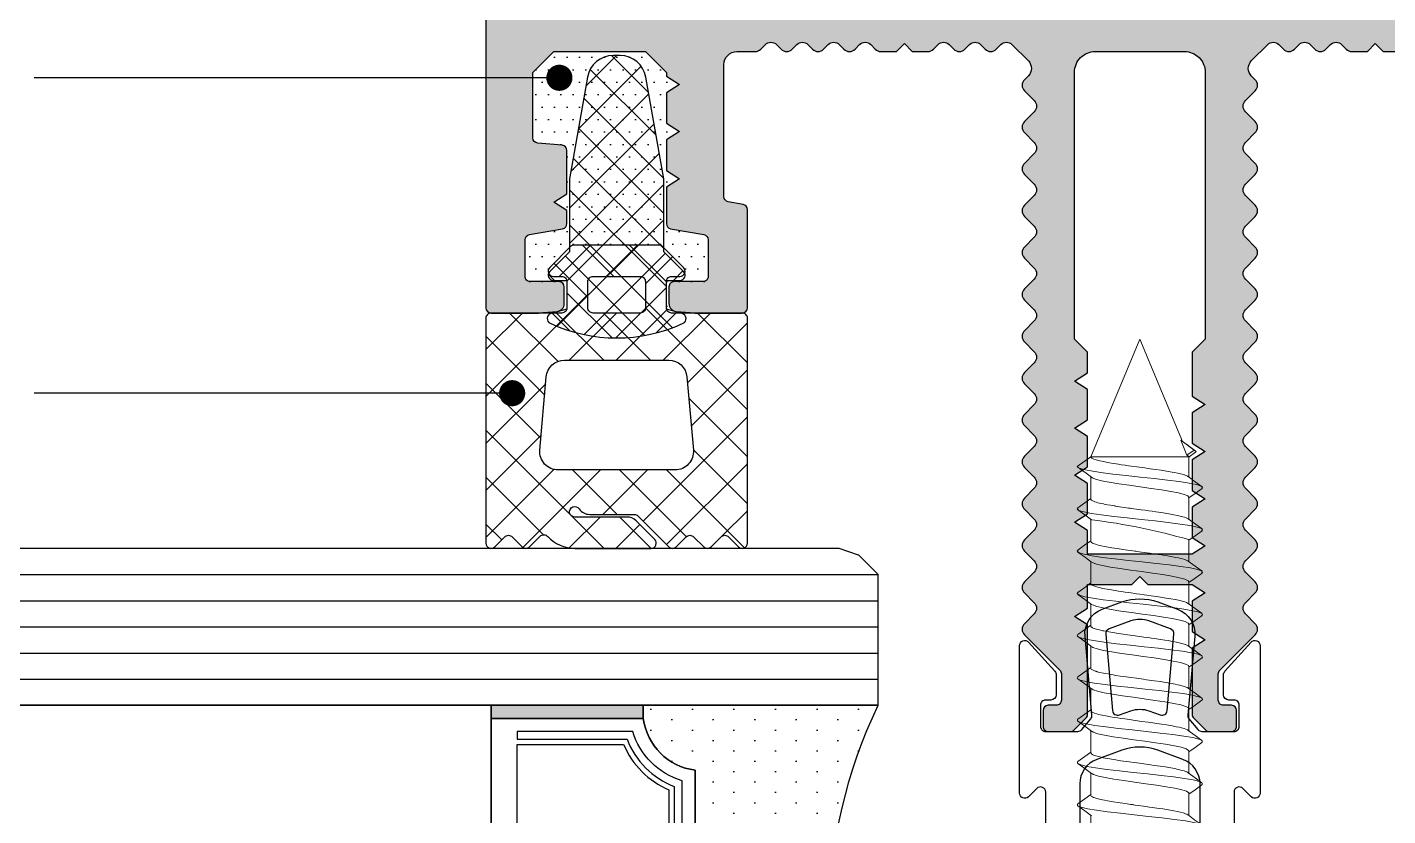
# Model space of a CAD drawing. Header units: millimetres. Extents: x 12 to 3612, y 18 to 315.
# Drawn here: x 3428.6 to 3480.6, y 121 to 151.2 of the extents above; entities that cross this region are included whole.
import ezdxf

# ---------------------------------------------------------------- set-up
doc = ezdxf.new("R2010")
doc.units = ezdxf.units.MM
doc.linetypes.add('SLD-Katı', pattern=[0])
for name, color, linetype in [('Aksesuar', 7, 'Continuous'), ('Bütil', 50, 'Continuous'), ('Silikon', 143, 'Continuous')]:
    doc.layers.add(name, color=color, linetype=linetype)
doc.styles.get("Standard").update_dxf_attribs({"font": 'arial.ttf'})
doc.dimstyles.new('ISO-25', dxfattribs={"dimtxt": 2.5, "dimasz": 2.5, "dimexe": 1.25, "dimexo": 0.625, "dimtad": 1, "dimtxsty": 'Standard', "dimcen": 2.5, "dimadec": 0, "dimazin": 0, "dimtfac": 1, "dimtmove": 0, "dimatfit": 3, "dimfxl": 1, "dimarcsym": 0})

# ---------------------------------------------------------------- blocks, each defined once
blk = doc.blocks.new('50MN12')
at = {"ltscale": 10}
h = blk.add_hatch(color=252, dxfattribs=at)
h.paths.add_polyline_path([(876.423, 1283.657), (876.423, 1362.257, 0.414213), (875.223, 1363.457), (827.623, 1363.457, 0.414213), (826.423, 1362.257), (826.423, 1283.657, 0.414213), (826.623, 1283.457), (828.423, 1283.457, 0.021819), (828.44, 1283.458), (829.149, 1283.52, 0.388879), (829.423, 1283.819), (829.423, 1284.457, 0.414213), (829.223, 1284.657), (828.123, 1284.657, -0.414215), (827.923, 1284.857), (827.923, 1286.257, -0.363971), (828.088, 1286.454), (829.358, 1286.678, 0.363971), (829.523, 1286.875), (829.523, 1287.375), (829.023, 1287.693), (829.523, 1288.012), (829.523, 1289.675, 0.388879), (829.34, 1289.874), (828.406, 1289.956, -0.388879), (828.223, 1290.155), (828.223, 1292.657), (829.023, 1293.457), (832.523, 1293.457), (833.323, 1292.657), (833.323, 1292.512), (833.823, 1292.193), (833.323, 1291.875), (833.323, 1290.712), (833.823, 1290.393), (833.323, 1290.075), (833.323, 1288.912), (833.823, 1288.593), (833.323, 1288.275), (833.323, 1286.875, 0.363969), (833.488, 1286.678), (834.758, 1286.454, -0.36397), (834.923, 1286.257), (834.923, 1284.857, -0.414214), (834.723, 1284.657), (833.623, 1284.657, 0.414214), (833.423, 1284.457), (833.423, 1283.819, 0.388879), (833.697, 1283.52), (834.406, 1283.458, 0.021818), (834.423, 1283.457), (836.223, 1283.457, 0.414213), (836.423, 1283.657), (836.423, 1287.414, 0.36397), (836.258, 1287.611), (835.688, 1287.712, -0.363969), (835.523, 1287.909), (835.523, 1292.957, -0.414213), (836.023, 1293.457), (836.723, 1293.457, 0.198913), (836.935, 1293.545), (837.111, 1293.721, -0.414214), (837.535, 1293.721), (837.711, 1293.545, 0.414214), (838.135, 1293.545), (838.311, 1293.721, -0.414213), (838.735, 1293.721), (838.911, 1293.545, 0.414214), (839.335, 1293.545), (839.511, 1293.721, -0.414214), (839.935, 1293.721), (840.111, 1293.545, 0.414214), (840.535, 1293.545), (840.711, 1293.721, -0.414214), (841.135, 1293.721), (841.311, 1293.545, 0.198912), (841.523, 1293.457), (842.123, 1293.457), (842.423, 1293.757), (842.723, 1293.457), (843.323, 1293.457, 0.198913), (843.535, 1293.545), (843.711, 1293.721, -0.414214), (844.135, 1293.721), (844.311, 1293.545, 0.414214), (844.735, 1293.545), (844.911, 1293.721, -0.414214), (845.335, 1293.721), (845.511, 1293.545, 0.414214), (845.935, 1293.545), (846.111, 1293.721, -0.414214), (846.535, 1293.721), (847.162, 1293.094, -0.414214), (847.162, 1292.529), (847.011, 1292.378, 0.414214), (847.011, 1291.954), (847.387, 1291.578, -0.414214), (847.387, 1291.154), (847.011, 1290.778, 0.414214), (847.011, 1290.354), (847.387, 1289.978, -0.414214), (847.387, 1289.554), (847.011, 1289.178, 0.414214), (847.011, 1288.754), (847.387, 1288.378, -0.414214), (847.387, 1287.954), (847.011, 1287.578, 0.414214), (847.011, 1287.154), (847.387, 1286.778, -0.414214), (847.387, 1286.354), (847.011, 1285.978, 0.414214), (847.011, 1285.554), (847.387, 1285.178, -0.414214), (847.387, 1284.754), (847.011, 1284.378, 0.414214), (847.011, 1283.954), (847.387, 1283.578, -0.414214), (847.387, 1283.154), (847.011, 1282.778, 0.414214), (847.011, 1282.354), (847.387, 1281.978, -0.414214), (847.387, 1281.554), (847.011, 1281.178, 0.414214), (847.011, 1280.754), (847.387, 1280.378, -0.414214), (847.387, 1279.954), (847.011, 1279.578, 0.414214), (847.011, 1279.154), (847.387, 1278.778, -0.414214), (847.387, 1278.354), (847.011, 1277.978, 0.414214), (847.011, 1277.554), (847.387, 1277.178, -0.414213), (847.387, 1276.754), (847.011, 1276.378, 0.414214), (847.011, 1275.954), (847.387, 1275.578, -0.414214), (847.387, 1275.154), (847.011, 1274.778, 0.414213), (847.011, 1274.354), (847.387, 1273.978, -0.414213), (847.387, 1273.554), (847.011, 1273.178, 0.414214), (847.011, 1272.754), (847.387, 1272.378, -0.414214), (847.387, 1271.954), (847.011, 1271.578, 0.414213), (847.011, 1271.154), (848.364, 1269.8, -0.198912), (848.423, 1269.659), (848.423, 1268.657, -0.414214), (848.223, 1268.457), (847.923, 1268.457, 0.414213), (847.723, 1268.257), (847.723, 1267.657, 0.414214), (847.923, 1267.457), (848.773, 1267.457, 0.198914), (848.914, 1267.516), (849.364, 1267.966, 0.198913), (849.423, 1268.107), (849.423, 1271.539), (848.923, 1271.857), (849.423, 1272.176), (849.423, 1273.076), (851.123, 1273.076), (851.423, 1273.376), (851.723, 1273.076), (853.423, 1273.076), (853.923, 1272.757), (853.423, 1272.439), (853.423, 1271.276), (853.923, 1270.957), (853.423, 1270.639), (853.423, 1268.107, 0.198913), (853.482, 1267.966), (853.932, 1267.516, 0.198914), (854.073, 1267.457), (854.923, 1267.457, 0.414214), (855.123, 1267.657), (855.123, 1268.257, 0.414213), (854.923, 1268.457), (854.623, 1268.457, -0.414214), (854.423, 1268.657), (854.423, 1269.659, -0.198912), (854.482, 1269.8), (855.835, 1271.154, 0.414213), (855.835, 1271.578), (855.459, 1271.954, -0.414214), (855.459, 1272.378), (855.835, 1272.754, 0.414214), (855.835, 1273.178), (855.459, 1273.554, -0.414213), (855.459, 1273.978), (855.835, 1274.354, 0.414213), (855.835, 1274.778), (855.459, 1275.154, -0.414214), (855.459, 1275.578), (855.835, 1275.954, 0.414214), (855.835, 1276.378), (855.459, 1276.754, -0.414213), (855.459, 1277.178), (855.835, 1277.554, 0.414214), (855.835, 1277.978), (855.459, 1278.354, -0.414214), (855.459, 1278.778), (855.835, 1279.154, 0.414214), (855.835, 1279.578), (855.459, 1279.954, -0.414214), (855.459, 1280.378), (855.835, 1280.754, 0.414214), (855.835, 1281.178), (855.459, 1281.554, -0.414214), (855.459, 1281.978), (855.835, 1282.354, 0.414214), (855.835, 1282.778), (855.459, 1283.154, -0.414214), (855.459, 1283.578), (855.835, 1283.954, 0.414214), (855.835, 1284.378), (855.459, 1284.754, -0.414214), (855.459, 1285.178), (855.835, 1285.554, 0.414214), (855.835, 1285.978), (855.459, 1286.354, -0.414214), (855.459, 1286.778), (855.835, 1287.154, 0.414214), (855.835, 1287.578), (855.459, 1287.954, -0.414214), (855.459, 1288.378), (855.835, 1288.754, 0.414214), (855.835, 1289.178), (855.459, 1289.554, -0.414214), (855.459, 1289.978), (855.835, 1290.354, 0.414214), (855.835, 1290.778), (855.459, 1291.154, -0.414214), (855.459, 1291.578), (855.835, 1291.954, 0.414214), (855.835, 1292.378), (855.684, 1292.529, -0.414214), (855.684, 1293.094), (856.311, 1293.721, -0.414214), (856.735, 1293.721), (856.911, 1293.545, 0.414214), (857.335, 1293.545), (857.511, 1293.721, -0.414214), (857.935, 1293.721), (858.111, 1293.545, 0.414214), (858.535, 1293.545), (858.711, 1293.721, -0.414214), (859.135, 1293.721), (859.311, 1293.545, 0.198913), (859.523, 1293.457), (860.123, 1293.457), (860.423, 1293.757), (860.723, 1293.457), (861.323, 1293.457, 0.198912), (861.535, 1293.545), (861.711, 1293.721, -0.414214), (862.135, 1293.721), (862.311, 1293.545, 0.414214), (862.735, 1293.545), (862.911, 1293.721, -0.414214), (863.335, 1293.721), (863.511, 1293.545, 0.414214), (863.935, 1293.545), (864.111, 1293.721, -0.414213), (864.535, 1293.721), (864.711, 1293.545, 0.414214), (865.135, 1293.545), (865.311, 1293.721, -0.414214), (865.735, 1293.721), (865.911, 1293.545, 0.198913), (866.123, 1293.457), (866.823, 1293.457, -0.414213), (867.323, 1292.957), (867.323, 1287.909, -0.363969), (867.158, 1287.712), (866.588, 1287.611, 0.36397), (866.423, 1287.414), (866.423, 1283.657, 0.414213), (866.623, 1283.457), (868.423, 1283.457, 0.021818), (868.44, 1283.458), (869.149, 1283.52, 0.388879), (869.423, 1283.819), (869.423, 1284.457, 0.414214), (869.223, 1284.657), (868.123, 1284.657, -0.414214), (867.923, 1284.857), (867.923, 1286.257, -0.36397), (868.088, 1286.454), (869.358, 1286.678, 0.363969), (869.523, 1286.875), (869.523, 1288.275), (869.023, 1288.593), (869.523, 1288.912), (869.523, 1290.075), (869.023, 1290.393), (869.523, 1290.712), (869.523, 1291.875), (869.023, 1292.193), (869.523, 1292.512), (869.523, 1292.657), (870.323, 1293.457), (873.823, 1293.457), (874.623, 1292.657), (874.623, 1290.155, -0.388879), (874.44, 1289.956), (873.506, 1289.874, 0.388879), (873.323, 1289.675), (873.323, 1288.012), (873.823, 1287.693), (873.323, 1287.375), (873.323, 1286.875, 0.363971), (873.488, 1286.678), (874.758, 1286.454, -0.363971), (874.923, 1286.257), (874.923, 1284.857, -0.414215), (874.723, 1284.657), (873.623, 1284.657, 0.414213), (873.423, 1284.457), (873.423, 1283.819, 0.388879), (873.697, 1283.52), (874.406, 1283.458, 0.021819), (874.423, 1283.457), (876.223, 1283.457, 0.414213)])
h.paths.add_polyline_path([(848.923, 1282.457), (848.923, 1292.657, -0.414214), (849.723, 1293.457), (853.123, 1293.457, -0.414214), (853.923, 1292.657), (853.923, 1282.457), (853.423, 1281.957), (853.423, 1280.276), (853.923, 1279.957), (853.423, 1279.639), (853.423, 1278.476), (853.923, 1278.157), (853.423, 1277.839), (853.423, 1276.676), (853.923, 1276.357), (853.423, 1276.039), (853.423, 1274.876), (853.923, 1274.557), (853.423, 1274.239), (849.423, 1274.239), (849.423, 1275.139), (848.923, 1275.457), (849.423, 1275.776), (849.423, 1276.939), (848.923, 1277.257), (849.423, 1277.576), (849.423, 1278.739), (848.923, 1279.057), (849.423, 1279.376), (849.423, 1280.539), (848.923, 1280.857), (849.423, 1281.176), (849.423, 1281.957)], flags=16)
h.paths.add_polyline_path([(828.023, 1357.557), (828.423, 1357.957), (828.423, 1360.457), (830.923, 1360.457), (831.923, 1361.457), (838.019, 1361.457), (838.25, 1361.057, 0.57735), (838.596, 1361.057), (838.769, 1361.357, -0.57735), (839.116, 1361.357), (839.289, 1361.057, 0.57735), (839.635, 1361.057), (839.809, 1361.357, -0.57735), (840.155, 1361.357), (840.328, 1361.057, 0.57735), (840.675, 1361.057), (840.848, 1361.357, -0.57735), (841.194, 1361.357), (841.368, 1361.057, 0.57735), (841.714, 1361.057), (841.945, 1361.457), (870.923, 1361.457), (871.923, 1360.457), (874.423, 1360.457), (874.423, 1357.957), (874.823, 1357.557), (874.823, 1350.957), (874.423, 1350.557), (874.423, 1348.057), (872.123, 1348.057, 0.414214), (871.923, 1347.857), (871.923, 1346.757, 0.414214), (872.123, 1346.557), (874.423, 1346.557), (874.423, 1344.057), (874.823, 1343.657), (874.823, 1298.157), (874.423, 1297.757), (874.423, 1295.257), (828.423, 1295.257), (828.423, 1297.757), (828.023, 1298.157), (828.023, 1343.657), (828.423, 1344.057), (828.423, 1346.557), (830.723, 1346.557, 0.414214), (830.923, 1346.757), (830.923, 1347.857, 0.414214), (830.723, 1348.057), (828.423, 1348.057), (828.423, 1350.557), (828.023, 1350.957)], flags=16)
at = {"color": 252, "ltscale": 10}
blk.add_lwpolyline([(826.423, 1362.257), (826.423, 1283.657, 0.414213), (826.623, 1283.457), (828.423, 1283.457, 0.021819), (828.44, 1283.458), (829.149, 1283.52, 0.388879), (829.423, 1283.819), (829.423, 1284.457, 0.414213), (829.223, 1284.657), (828.123, 1284.657, -0.414215), (827.923, 1284.857), (827.923, 1286.257, -0.363971), (828.088, 1286.454), (829.358, 1286.678, 0.363971), (829.523, 1286.875), (829.523, 1287.375), (829.023, 1287.693), (829.523, 1288.012), (829.523, 1289.675, 0.388879), (829.34, 1289.874), (828.406, 1289.956, -0.388879), (828.223, 1290.155), (828.223, 1292.657), (829.023, 1293.457), (832.523, 1293.457), (833.323, 1292.657), (833.323, 1292.512), (833.823, 1292.193), (833.323, 1291.875), (833.323, 1290.712), (833.823, 1290.393), (833.323, 1290.075), (833.323, 1288.912), (833.823, 1288.593), (833.323, 1288.275), (833.323, 1286.875, 0.363969), (833.488, 1286.678), (834.758, 1286.454, -0.36397), (834.923, 1286.257), (834.923, 1284.857, -0.414214), (834.723, 1284.657), (833.623, 1284.657, 0.414214), (833.423, 1284.457), (833.423, 1283.819, 0.388879), (833.697, 1283.52), (834.406, 1283.458, 0.021818), (834.423, 1283.457), (836.223, 1283.457, 0.414213), (836.423, 1283.657), (836.423, 1287.414, 0.36397), (836.258, 1287.611), (835.688, 1287.712, -0.363969), (835.523, 1287.909), (835.523, 1292.957, -0.414213), (836.023, 1293.457), (836.723, 1293.457, 0.198913), (836.935, 1293.545), (837.111, 1293.721, -0.414214), (837.535, 1293.721), (837.711, 1293.545, 0.414214), (838.135, 1293.545), (838.311, 1293.721, -0.414213), (838.735, 1293.721), (838.911, 1293.545, 0.414214), (839.335, 1293.545), (839.511, 1293.721, -0.414214), (839.935, 1293.721), (840.111, 1293.545, 0.414214), (840.535, 1293.545), (840.711, 1293.721, -0.414214), (841.135, 1293.721), (841.311, 1293.545, 0.198912), (841.523, 1293.457), (842.123, 1293.457), (842.423, 1293.757), (842.723, 1293.457), (843.323, 1293.457, 0.198913), (843.535, 1293.545), (843.711, 1293.721, -0.414214), (844.135, 1293.721), (844.311, 1293.545, 0.414214), (844.735, 1293.545), (844.911, 1293.721, -0.414214), (845.335, 1293.721), (845.511, 1293.545, 0.414214), (845.935, 1293.545), (846.111, 1293.721, -0.414214), (846.535, 1293.721), (847.162, 1293.094, -0.414214), (847.162, 1292.529), (847.011, 1292.378, 0.414214), (847.011, 1291.954), (847.387, 1291.578, -0.414214), (847.387, 1291.154), (847.011, 1290.778, 0.414214), (847.011, 1290.354), (847.387, 1289.978, -0.414214), (847.387, 1289.554), (847.011, 1289.178, 0.414214), (847.011, 1288.754), (847.387, 1288.378, -0.414214), (847.387, 1287.954), (847.011, 1287.578, 0.414214), (847.011, 1287.154), (847.387, 1286.778, -0.414214), (847.387, 1286.354), (847.011, 1285.978, 0.414214), (847.011, 1285.554), (847.387, 1285.178, -0.414214), (847.387, 1284.754), (847.011, 1284.378, 0.414214), (847.011, 1283.954), (847.387, 1283.578, -0.414214), (847.387, 1283.154), (847.011, 1282.778, 0.414214), (847.011, 1282.354), (847.387, 1281.978, -0.414214), (847.387, 1281.554), (847.011, 1281.178, 0.414214), (847.011, 1280.754), (847.387, 1280.378, -0.414214), (847.387, 1279.954), (847.011, 1279.578, 0.414214), (847.011, 1279.154), (847.387, 1278.778, -0.414214), (847.387, 1278.354), (847.011, 1277.978, 0.414214), (847.011, 1277.554), (847.387, 1277.178, -0.414213), (847.387, 1276.754), (847.011, 1276.378, 0.414214), (847.011, 1275.954), (847.387, 1275.578, -0.414214), (847.387, 1275.154), (847.011, 1274.778, 0.414213), (847.011, 1274.354), (847.387, 1273.978, -0.414213), (847.387, 1273.554), (847.011, 1273.178, 0.414214), (847.011, 1272.754), (847.387, 1272.378, -0.414214), (847.387, 1271.954), (847.011, 1271.578, 0.414213), (847.011, 1271.154), (848.364, 1269.8, -0.198912), (848.423, 1269.659), (848.423, 1268.657, -0.414214), (848.223, 1268.457), (847.923, 1268.457, 0.414213), (847.723, 1268.257), (847.723, 1267.657, 0.414214), (847.923, 1267.457), (848.773, 1267.457, 0.198914), (848.914, 1267.516), (849.364, 1267.966, 0.198913), (849.423, 1268.107), (849.423, 1271.539), (848.923, 1271.857), (849.423, 1272.176), (849.423, 1273.076), (851.123, 1273.076), (851.423, 1273.376), (851.723, 1273.076), (853.423, 1273.076), (853.923, 1272.757), (853.423, 1272.439), (853.423, 1271.276), (853.923, 1270.957), (853.423, 1270.639), (853.423, 1268.107, 0.198913), (853.482, 1267.966), (853.932, 1267.516, 0.198914), (854.073, 1267.457), (854.923, 1267.457, 0.414214), (855.123, 1267.657), (855.123, 1268.257, 0.414213), (854.923, 1268.457), (854.623, 1268.457, -0.414214), (854.423, 1268.657), (854.423, 1269.659, -0.198912), (854.482, 1269.8), (855.835, 1271.154, 0.414213), (855.835, 1271.578), (855.459, 1271.954, -0.414214), (855.459, 1272.378), (855.835, 1272.754, 0.414214), (855.835, 1273.178), (855.459, 1273.554, -0.414213), (855.459, 1273.978), (855.835, 1274.354, 0.414213), (855.835, 1274.778), (855.459, 1275.154, -0.414214), (855.459, 1275.578), (855.835, 1275.954, 0.414214), (855.835, 1276.378), (855.459, 1276.754, -0.414213), (855.459, 1277.178), (855.835, 1277.554, 0.414214), (855.835, 1277.978), (855.459, 1278.354, -0.414214), (855.459, 1278.778), (855.835, 1279.154, 0.414214), (855.835, 1279.578), (855.459, 1279.954, -0.414214), (855.459, 1280.378), (855.835, 1280.754, 0.414214), (855.835, 1281.178), (855.459, 1281.554, -0.414214), (855.459, 1281.978), (855.835, 1282.354, 0.414214), (855.835, 1282.778), (855.459, 1283.154, -0.414214), (855.459, 1283.578), (855.835, 1283.954, 0.414214), (855.835, 1284.378), (855.459, 1284.754, -0.414214), (855.459, 1285.178), (855.835, 1285.554, 0.414214), (855.835, 1285.978), (855.459, 1286.354, -0.414214), (855.459, 1286.778), (855.835, 1287.154, 0.414214), (855.835, 1287.578), (855.459, 1287.954, -0.414214), (855.459, 1288.378), (855.835, 1288.754, 0.414214), (855.835, 1289.178), (855.459, 1289.554, -0.414214), (855.459, 1289.978), (855.835, 1290.354, 0.414214), (855.835, 1290.778), (855.459, 1291.154, -0.414214), (855.459, 1291.578), (855.835, 1291.954, 0.414214), (855.835, 1292.378), (855.684, 1292.529, -0.414214), (855.684, 1293.094), (856.311, 1293.721, -0.414214), (856.735, 1293.721), (856.911, 1293.545, 0.414214), (857.335, 1293.545), (857.511, 1293.721, -0.414214), (857.935, 1293.721), (858.111, 1293.545, 0.414214), (858.535, 1293.545), (858.711, 1293.721, -0.414214), (859.135, 1293.721), (859.311, 1293.545, 0.198913), (859.523, 1293.457), (860.123, 1293.457), (860.423, 1293.757), (860.723, 1293.457), (861.323, 1293.457, 0.198912)], format="xyb", dxfattribs=at)
blk.add_lwpolyline([(848.923, 1282.457), (848.923, 1292.657, -0.414214), (849.723, 1293.457), (853.123, 1293.457, -0.414214), (853.923, 1292.657), (853.923, 1282.457), (853.423, 1281.957), (853.423, 1280.276), (853.923, 1279.957), (853.423, 1279.639), (853.423, 1278.476), (853.923, 1278.157), (853.423, 1277.839), (853.423, 1276.676), (853.923, 1276.357), (853.423, 1276.039), (853.423, 1274.876), (853.923, 1274.557), (853.423, 1274.239), (849.423, 1274.239), (849.423, 1275.139), (848.923, 1275.457), (849.423, 1275.776), (849.423, 1276.939), (848.923, 1277.257), (849.423, 1277.576), (849.423, 1278.739), (848.923, 1279.057), (849.423, 1279.376), (849.423, 1280.539), (848.923, 1280.857), (849.423, 1281.176), (849.423, 1281.957)], format="xyb", close=True, dxfattribs=at)
blk = doc.blocks.new('A08002')
h = blk.add_hatch()
h.set_pattern_fill('ANSI37', color=35, scale=0.4, angle=270, style=0)
h.set_pattern_definition([(315, (610.7944, -10555.9678), (0.89802561, 0.89802561), []), (45, (610.7944, -10555.9678), (-0.89802561, 0.89802561), [])])
h.paths.add_polyline_path([(-2228.13, 2717.49, -0.082083), (-2228.058, 2718.747, 0.47338), (-2228.352, 2719.106), (-2230.554, 2719.106, -0.414214), (-2230.754, 2719.306), (-2230.754, 2720.306, -0.414214), (-2230.554, 2720.506), (-2230.236, 2720.506, 0.668179), (-2230.095, 2720.847), (-2230.895, 2721.647, 0.198912), (-2231.036, 2721.706), (-2232.654, 2721.706), (-2234.271, 2721.706, 0.198912), (-2234.412, 2721.647), (-2235.212, 2720.847, 0.668179), (-2235.071, 2720.506), (-2234.754, 2720.506, -0.414214), (-2234.554, 2720.306), (-2234.554, 2719.306, -0.414214), (-2234.754, 2719.106), (-2236.955, 2719.106, 0.47338), (-2237.249, 2718.747, -0.082083), (-2237.177, 2717.49, -0.368658), (-2237.659, 2717.055, -0.000066), (-2241.066, 2717.055, 0.765828), (-2241.311, 2716.106), (-2232.654, 2716.106), (-2223.996, 2716.106, 0.765828), (-2224.241, 2717.055, -0.000066), (-2227.648, 2717.055, -0.368658)])
h.paths.add_polyline_path([(-2233.754, 2719.306), (-2233.754, 2720.306, -0.414214), (-2233.554, 2720.506), (-2232.654, 2720.506), (-2231.754, 2720.506, -0.414214), (-2231.554, 2720.306), (-2231.554, 2719.306, -0.414214), (-2231.754, 2719.106), (-2232.654, 2719.106), (-2233.554, 2719.106, -0.414214)], flags=16)
h.paths.add_polyline_path([(-2235.96, 2717.369, 0.025161), (-2235.952, 2717.694, -0.425964), (-2235.652, 2718.006), (-2232.654, 2718.006), (-2229.655, 2718.006, -0.425964), (-2229.355, 2717.694, 0.025161), (-2229.347, 2717.369, -0.342638), (-2229.568, 2717.055), (-2232.654, 2717.055), (-2235.739, 2717.055, -0.342638)], flags=16)
at = {"color": 31}
for points in [[(-2236.254, 2737.784), (-2236.254, 2724.315, -0.668178), (-2236.595, 2724.174), (-2236.912, 2724.491, 0.668179), (-2237.254, 2724.35), (-2237.254, 2719.106), (-2236.035, 2719.106), (-2234.854, 2719.106, 0.414213), (-2234.654, 2719.306), (-2234.654, 2720.106, 0.414214), (-2234.854, 2720.306), (-2235.754, 2720.306, -0.414213), (-2235.954, 2720.506), (-2235.954, 2721.964, -0.315299), (-2235.296, 2722.904), (-2232.996, 2723.741, -0.176326), (-2232.312, 2723.741), (-2230.012, 2722.904, -0.315299), (-2229.354, 2721.964), (-2229.354, 2720.506, -0.414213), (-2229.554, 2720.306), (-2230.454, 2720.306, 0.414214), (-2230.654, 2720.106), (-2230.654, 2719.306, 0.414213), (-2230.454, 2719.106), (-2229.272, 2719.106), (-2228.054, 2719.106), (-2228.054, 2724.35, 0.668179), (-2228.395, 2724.491), (-2228.712, 2724.174, -0.668178), (-2229.054, 2724.315), (-2229.054, 2737.784, -0.668178), (-2228.712, 2737.925), (-2228.395, 2737.608, 0.668179), (-2228.054, 2737.75), (-2228.054, 2743.385, 0.687281), (-2228.402, 2743.518), (-2229.402, 2742.408, 0.185339), (-2229.454, 2742.274), (-2229.454, 2741.506, 0.414213), (-2229.254, 2741.306), (-2229.054, 2741.306, -0.414214), (-2228.854, 2741.106), (-2228.854, 2740.306, -0.414214), (-2229.054, 2740.106), (-2230.281, 2740.106, -0.221695), (-2230.435, 2740.177), (-2230.776, 2740.584, -0.198913), (-2230.822, 2740.73), (-2230.557, 2743.754, 0.339454), (-2231.212, 2744.781), (-2231.97, 2745.057, 0.176327), (-2233.338, 2745.057), (-2234.096, 2744.781, 0.339454), (-2234.75, 2743.754), (-2234.485, 2740.73, -0.198913), (-2234.531, 2740.584), (-2234.873, 2740.177, -0.221695), (-2235.026, 2740.106), (-2236.254, 2740.106, -0.414214), (-2236.454, 2740.306), (-2236.454, 2741.106, -0.414214), (-2236.254, 2741.306), (-2236.054, 2741.306, 0.414213), (-2235.854, 2741.506), (-2235.854, 2742.274, 0.185339), (-2235.905, 2742.408), (-2236.905, 2743.518, 0.687281), (-2237.254, 2743.385), (-2237.254, 2737.75, 0.668179), (-2236.912, 2737.608), (-2236.595, 2737.925, -0.668178)], [(-2231.354, 2743.824), (-2231.609, 2740.907, -0.493145), (-2231.877, 2740.736), (-2232.312, 2740.895, 0.176327), (-2232.996, 2740.895), (-2233.43, 2740.736, -0.493145), (-2233.698, 2740.907), (-2233.953, 2743.824, -0.339454), (-2233.822, 2744.029), (-2232.996, 2744.33, -0.176327), (-2232.312, 2744.33), (-2231.485, 2744.029, -0.339454)], [(-2230.354, 2738.098), (-2230.354, 2724.877, -0.520567), (-2230.89, 2724.501), (-2231.97, 2724.894, 0.176327), (-2233.338, 2724.894), (-2234.417, 2724.501, -0.520567), (-2234.954, 2724.877), (-2234.954, 2738.098, -0.315299), (-2234.296, 2739.038), (-2233.338, 2739.387, -0.176327), (-2231.97, 2739.387), (-2231.012, 2739.038, -0.315299)]]:
    blk.add_lwpolyline(points, format="xyb", close=True, dxfattribs=at)
at = {"color": 35}
for points in [[(-2228.13, 2717.49, -0.082083), (-2228.058, 2718.747, 0.47338), (-2228.352, 2719.106), (-2230.554, 2719.106, -0.414214), (-2230.754, 2719.306), (-2230.754, 2720.306, -0.414214), (-2230.554, 2720.506), (-2230.236, 2720.506, 0.668179), (-2230.095, 2720.847), (-2230.895, 2721.647, 0.198912), (-2231.036, 2721.706), (-2232.654, 2721.706), (-2234.271, 2721.706, 0.198912), (-2234.412, 2721.647), (-2235.212, 2720.847, 0.668179), (-2235.071, 2720.506), (-2234.754, 2720.506, -0.414214), (-2234.554, 2720.306), (-2234.554, 2719.306, -0.414214), (-2234.754, 2719.106), (-2236.955, 2719.106, 0.47338), (-2237.249, 2718.747, -0.082083), (-2237.177, 2717.49, -0.368658), (-2237.659, 2717.055, -0.000066), (-2241.066, 2717.055, 0.765828), (-2241.311, 2716.106), (-2232.654, 2716.106), (-2223.996, 2716.106, 0.765828), (-2224.241, 2717.055, -0.000066), (-2227.648, 2717.055, -0.368658)], [(-2233.754, 2719.306), (-2233.754, 2720.306, -0.414214), (-2233.554, 2720.506), (-2232.654, 2720.506), (-2231.754, 2720.506, -0.414214), (-2231.554, 2720.306), (-2231.554, 2719.306, -0.414214), (-2231.754, 2719.106), (-2232.654, 2719.106), (-2233.554, 2719.106, -0.414214)], [(-2235.96, 2717.369, 0.025161), (-2235.952, 2717.694, -0.425964), (-2235.652, 2718.006), (-2232.654, 2718.006), (-2229.655, 2718.006, -0.425964), (-2229.355, 2717.694, 0.025161), (-2229.347, 2717.369, -0.342638), (-2229.568, 2717.055), (-2232.654, 2717.055), (-2235.739, 2717.055, -0.342638)]]:
    blk.add_lwpolyline(points, format="xyb", close=True, dxfattribs=at)
blk = doc.blocks.new('V2 48 42')
at = {"color": 0, "linetype": 'SLD-Katı', "lineweight": 15}
for p, q in [((-43.687, 116.524), (-45.323, 112.609)), ((-41.809, 112.031), (-43.687, 116.524)), ((-45.477, 112.492), (-45.784, 112.271)), ((-45.254, 112.657), (-45.757, 112.285)), ((-45.483, 112.085), (-45.254, 112.657)), ((-45.318, 112.61), (-45.32, 112.607)), ((-45.83, 112.237), (-45.839, 112.231)), ((-45.819, 112.204), (-45.573, 112.025)), ((-45.757, 112.285), (-45.483, 112.085)), ((-45.561, 112.041), (-45.565, 112.031)), ((-45.565, 112.031), (-45.565, 111.246)), ((-45.565, 112.031), (-41.809, 112.031)), ((-41.287, 111.658), (-41.809, 112.031)), ((-41.809, 110.414), (-41.809, 111.271)), ((-45.565, 110.477), (-45.565, 109.629)), ((-41.809, 108.796), (-41.809, 109.644)), ((-45.565, 108.859), (-45.565, 108.011)), ((-41.809, 107.179), (-41.809, 108.027)), ((-45.565, 107.242), (-45.565, 106.394)), ((-41.809, 105.561), (-41.809, 106.409)), ((-45.565, 105.624), (-45.565, 104.776)), ((-41.809, 103.944), (-41.809, 104.792)), ((-45.565, 104.007), (-45.565, 103.159)), ((-41.809, 102.326), (-41.809, 103.174)), ((-45.565, 102.389), (-45.565, 101.541)), ((-41.809, 100.709), (-41.809, 101.557)), ((-45.565, 100.772), (-45.565, 99.924)), ((-41.809, 99.092), (-41.809, 99.939)), ((-45.565, 99.154), (-45.565, 98.306)), ((-41.809, 97.474), (-41.809, 98.322))]:
    blk.add_line(p, q, dxfattribs=at)
at = {"color": 0, "linetype": 'SLD-Katı', "lineweight": 15, "flags": 128}
for points in [[(-45.811, 112.205), (-45.832, 112.215), (-45.829, 112.247), (-45.757, 112.285)], [(-45.557, 112.039), (-45.545, 112.056), (-45.483, 112.085)], [(-41.809, 112.031), (-41.816, 112.008), (-41.849, 111.978), (-41.922, 111.941), (-42.017, 111.909), (-42.062, 111.895), (-42.104, 111.885), (-42.159, 111.871), (-42.232, 111.855), (-42.29, 111.843), (-42.347, 111.832), (-42.401, 111.821), (-42.454, 111.812), (-42.526, 111.799), (-42.663, 111.775), (-42.778, 111.757), (-42.867, 111.743), (-42.927, 111.734), (-42.991, 111.724), (-43.122, 111.706), (-43.256, 111.687), (-43.672, 111.629), (-43.882, 111.6), (-44.079, 111.572), (-44.288, 111.543), (-44.495, 111.513), (-44.841, 111.456), (-45.001, 111.427), (-45.144, 111.398), (-45.238, 111.377), (-45.309, 111.359), (-45.362, 111.344), (-45.391, 111.334), (-45.422, 111.324), (-45.456, 111.311), (-45.502, 111.289), (-45.514, 111.282), (-45.52, 111.278), (-45.534, 111.269), (-45.535, 111.268)], [(-41.287, 111.658), (-41.347, 111.601), (-41.527, 111.542), (-41.813, 111.485), (-42.194, 111.427), (-42.654, 111.368), (-43.159, 111.312), (-43.697, 111.253), (-44.234, 111.194), (-44.737, 111.138), (-45.194, 111.079), (-45.573, 111.021), (-45.855, 110.964), (-46.03, 110.905), (-46.086, 110.848), (-46.05, 110.816)], [(-41.894, 111.208), (-41.639, 111.396), (-41.384, 111.585)], [(-46.065, 110.816), (-45.8, 110.624), (-45.565, 110.453)], [(-45.535, 111.268), (-45.799, 111.076), (-46.064, 110.884)], [(-41.904, 111.208), (-41.996, 111.169), (-42.22, 111.112), (-42.519, 111.054), (-42.878, 110.995), (-43.273, 110.939), (-43.694, 110.88), (-44.115, 110.821), (-44.509, 110.765), (-44.867, 110.706), (-45.163, 110.648), (-45.384, 110.591), (-45.521, 110.532), (-45.563, 110.477)], [(-41.811, 110.414), (-41.816, 110.392), (-41.843, 110.365), (-41.969, 110.306), (-42.022, 110.289), (-42.08, 110.273), (-42.145, 110.257), (-42.236, 110.237), (-42.295, 110.225), (-42.319, 110.22), (-42.375, 110.209), (-42.453, 110.194), (-42.564, 110.174), (-42.712, 110.15), (-42.722, 110.148), (-42.728, 110.147), (-42.728, 110.147), (-42.728, 110.147), (-42.728, 110.147), (-42.728, 110.147), (-42.728, 110.147), (-42.728, 110.147), (-42.728, 110.147), (-42.728, 110.147), (-42.729, 110.147), (-42.732, 110.146), (-42.739, 110.145), (-42.759, 110.142), (-42.907, 110.119), (-43.174, 110.081), (-43.258, 110.069), (-43.312, 110.062), (-43.38, 110.052), (-43.461, 110.041), (-43.555, 110.028), (-43.741, 110.002), (-43.889, 109.981), (-44.026, 109.962), (-44.163, 109.943), (-44.299, 109.924), (-44.4, 109.91), (-44.578, 109.883), (-44.792, 109.847), (-44.986, 109.812), (-45.124, 109.785), (-45.227, 109.762), (-45.333, 109.735), (-45.397, 109.715), (-45.456, 109.693), (-45.509, 109.668), (-45.53, 109.655), (-45.535, 109.65)], [(-41.313, 110.078), (-41.578, 110.27), (-41.809, 110.438)], [(-41.325, 110.079), (-41.288, 110.037), (-41.357, 109.979), (-41.545, 109.92), (-41.837, 109.863), (-42.226, 109.805), (-42.69, 109.746), (-43.197, 109.69), (-43.736, 109.631), (-44.272, 109.573), (-44.772, 109.516), (-45.225, 109.457), (-45.597, 109.399), (-45.871, 109.342), (-46.038, 109.283), (-46.085, 109.226), (-46.048, 109.197)], [(-41.841, 109.62), (-41.578, 109.812), (-41.313, 110.004)], [(-45.535, 109.65), (-45.799, 109.459), (-46.064, 109.267)], [(-46.064, 109.197), (-45.799, 109.006), (-45.565, 108.835)], [(-41.811, 108.796), (-41.81, 108.786), (-41.826, 108.762), (-41.872, 108.729), (-41.958, 108.693), (-42.023, 108.672), (-42.087, 108.654), (-42.144, 108.64), (-42.417, 108.583), (-42.609, 108.549), (-42.816, 108.516), (-42.966, 108.493), (-43.024, 108.484), (-43.124, 108.47), (-43.214, 108.457), (-43.423, 108.429), (-43.49, 108.419), (-43.514, 108.416), (-43.519, 108.415), (-43.521, 108.415), (-43.521, 108.415), (-43.521, 108.415), (-43.521, 108.415), (-43.521, 108.415), (-43.521, 108.415), (-43.521, 108.415), (-43.521, 108.415), (-43.522, 108.415), (-43.525, 108.414), (-43.531, 108.414), (-43.577, 108.407), (-43.744, 108.384), (-43.876, 108.366), (-44.04, 108.343), (-44.072, 108.338), (-44.127, 108.331), (-44.242, 108.315), (-44.384, 108.294), (-44.516, 108.275), (-44.626, 108.257), (-44.745, 108.238), (-45.067, 108.179), (-45.158, 108.16), (-45.248, 108.14), (-45.321, 108.121), (-45.406, 108.094), (-45.48, 108.065), (-45.517, 108.046), (-45.534, 108.033)], [(-41.313, 108.461), (-41.566, 108.644), (-41.809, 108.82)], [(-41.323, 108.461), (-41.289, 108.415), (-41.366, 108.357), (-41.563, 108.298), (-41.862, 108.242), (-42.257, 108.183), (-42.726, 108.125), (-43.236, 108.068), (-43.776, 108.009), (-44.309, 107.951), (-44.807, 107.894), (-45.255, 107.835), (-45.62, 107.778), (-45.887, 107.72), (-46.046, 107.661), (-46.084, 107.605), (-46.048, 107.579)], [(-41.841, 108.003), (-41.61, 108.171), (-41.313, 108.386)], [(-45.534, 108.033), (-45.799, 107.841), (-46.063, 107.649)], [(-41.851, 108.003), (-41.87, 107.984), (-42.024, 107.925), (-42.259, 107.869), (-42.568, 107.81), (-42.934, 107.752), (-43.334, 107.695), (-43.757, 107.636), (-44.174, 107.578), (-44.564, 107.521), (-44.914, 107.462), (-45.2, 107.405), (-45.409, 107.348), (-45.533, 107.288), (-45.558, 107.242)], [(-46.063, 107.58), (-45.799, 107.388), (-45.565, 107.218)], [(-41.81, 107.179), (-41.809, 107.174), (-41.825, 107.146), (-41.862, 107.117), (-41.924, 107.088), (-41.994, 107.063), (-42.086, 107.037), (-42.181, 107.014), (-42.263, 106.996), (-42.348, 106.979), (-42.522, 106.947), (-42.739, 106.91), (-42.866, 106.89), (-42.973, 106.874), (-43.121, 106.853), (-43.35, 106.821), (-43.491, 106.802), (-43.564, 106.792), (-43.688, 106.774), (-43.847, 106.752), (-43.952, 106.737), (-44.121, 106.714), (-44.322, 106.686), (-44.697, 106.628), (-44.867, 106.599), (-45.034, 106.568), (-45.167, 106.54), (-45.269, 106.517), (-45.336, 106.499), (-45.403, 106.478), (-45.471, 106.452), (-45.514, 106.43), (-45.534, 106.416)], [(-41.313, 106.843), (-41.578, 107.035), (-41.809, 107.203)], [(-41.32, 106.844), (-41.29, 106.794), (-41.377, 106.736), (-41.581, 106.677), (-41.888, 106.62), (-42.289, 106.562), (-42.762, 106.503), (-43.274, 106.446), (-43.816, 106.387), (-44.347, 106.329), (-44.842, 106.273), (-45.285, 106.213), (-45.643, 106.156), (-45.903, 106.099), (-46.053, 106.04), (-46.082, 105.983), (-46.049, 105.962)], [(-41.841, 106.385), (-41.578, 106.577), (-41.313, 106.768)], [(-45.534, 106.416), (-45.798, 106.224), (-46.063, 106.032)], [(-41.852, 106.385), (-41.879, 106.363), (-42.039, 106.304), (-42.279, 106.247), (-42.593, 106.189), (-42.963, 106.13), (-43.364, 106.074), (-43.788, 106.015), (-44.203, 105.957), (-44.591, 105.9), (-44.938, 105.841), (-45.218, 105.783), (-45.421, 105.726), (-45.539, 105.667), (-45.556, 105.624)], [(-46.063, 105.962), (-45.798, 105.77), (-45.565, 105.6)], [(-41.313, 105.226), (-41.578, 105.418), (-41.809, 105.585)], [(-41.316, 105.226), (-41.292, 105.172), (-41.388, 105.114), (-41.6, 105.055), (-41.914, 104.998), (-42.322, 104.94), (-42.798, 104.881), (-43.313, 104.825), (-43.855, 104.766), (-44.384, 104.708), (-44.877, 104.651), (-45.314, 104.592), (-45.665, 104.535), (-45.918, 104.477), (-46.059, 104.418), (-46.08, 104.361), (-46.05, 104.344)], [(-41.811, 105.561), (-41.814, 105.542), (-41.83, 105.523), (-41.84, 105.514), (-41.849, 105.508), (-41.874, 105.493), (-41.904, 105.479), (-41.982, 105.449), (-42.083, 105.42), (-42.144, 105.405), (-42.233, 105.385), (-42.276, 105.376), (-42.31, 105.369), (-42.389, 105.354), (-42.504, 105.332), (-42.659, 105.306), (-42.866, 105.273), (-43.045, 105.246), (-43.213, 105.223), (-43.417, 105.194), (-43.676, 105.158), (-43.926, 105.124), (-44.071, 105.103), (-44.136, 105.094), (-44.244, 105.079), (-44.47, 105.047), (-44.645, 105.019), (-44.763, 105), (-44.876, 104.98), (-44.963, 104.964), (-45.074, 104.943), (-45.238, 104.907), (-45.293, 104.893), (-45.336, 104.881), (-45.383, 104.867), (-45.43, 104.851), (-45.511, 104.814), (-45.53, 104.799)], [(-41.842, 104.768), (-41.578, 104.959), (-41.313, 105.151)], [(-45.533, 104.799), (-45.797, 104.607), (-46.062, 104.415)], [(-41.853, 104.767), (-41.887, 104.741), (-42.054, 104.682), (-42.299, 104.626), (-42.618, 104.567), (-42.991, 104.508), (-43.394, 104.452), (-43.819, 104.393), (-44.233, 104.335), (-44.618, 104.278), (-44.961, 104.219), (-45.235, 104.162), (-45.433, 104.104), (-45.544, 104.045), (-45.554, 104.007)], [(-46.063, 104.344), (-45.798, 104.152), (-45.565, 103.983)], [(-41.315, 103.608), (-41.311, 103.607), (-41.295, 103.55), (-41.399, 103.492), (-41.62, 103.433), (-41.941, 103.377), (-42.355, 103.318), (-42.834, 103.26), (-43.352, 103.203), (-43.895, 103.144), (-44.421, 103.086), (-44.911, 103.029), (-45.343, 102.97), (-45.687, 102.913), (-45.932, 102.855), (-46.065, 102.796), (-46.076, 102.74), (-46.051, 102.726)], [(-41.809, 103.944), (-41.812, 103.927), (-41.827, 103.908), (-41.851, 103.889), (-41.901, 103.863), (-41.954, 103.842), (-42.002, 103.826), (-42.022, 103.819), (-42.038, 103.815), (-42.05, 103.811), (-42.16, 103.784), (-42.301, 103.754), (-42.609, 103.697), (-42.77, 103.67), (-42.936, 103.645), (-43.043, 103.629), (-43.168, 103.612), (-43.251, 103.6), (-43.34, 103.588), (-43.563, 103.557), (-43.828, 103.52), (-43.943, 103.504), (-44.043, 103.49), (-44.126, 103.478), (-44.232, 103.463), (-44.472, 103.429), (-44.609, 103.408), (-44.661, 103.399), (-44.75, 103.385), (-44.874, 103.363), (-44.97, 103.345), (-45.038, 103.332), (-45.131, 103.313), (-45.217, 103.294), (-45.42, 103.237), (-45.489, 103.208), (-45.531, 103.182)], [(-41.842, 103.15), (-41.578, 103.342), (-41.313, 103.533)], [(-41.313, 103.608), (-41.578, 103.8), (-41.809, 103.968)], [(-45.532, 103.183), (-45.797, 102.99), (-46.062, 102.798)], [(-41.853, 103.15), (-41.896, 103.119), (-42.069, 103.06), (-42.32, 103.004), (-42.644, 102.945), (-43.019, 102.887), (-43.425, 102.83), (-43.849, 102.771), (-44.262, 102.713), (-44.645, 102.656), (-44.983, 102.597), (-45.252, 102.54), (-45.444, 102.482), (-45.548, 102.423), (-45.554, 102.389)], [(-46.062, 102.726), (-45.797, 102.534), (-45.565, 102.365)], [(-41.319, 101.991), (-41.306, 101.985), (-41.299, 101.929), (-41.412, 101.87), (-41.64, 101.812), (-41.968, 101.755), (-42.388, 101.696), (-42.871, 101.638), (-43.392, 101.581), (-43.934, 101.522), (-44.458, 101.465), (-44.945, 101.407), (-45.371, 101.348), (-45.708, 101.291), (-45.946, 101.233), (-46.069, 101.174), (-46.073, 101.118), (-46.053, 101.108)], [(-41.809, 102.326), (-41.81, 102.318), (-41.824, 102.294), (-41.866, 102.263), (-41.95, 102.225), (-42.048, 102.194), (-42.109, 102.178), (-42.166, 102.165), (-42.244, 102.148), (-42.385, 102.119), (-42.56, 102.088), (-42.708, 102.063), (-42.844, 102.041), (-42.963, 102.023), (-43.111, 102.002), (-43.291, 101.977), (-43.506, 101.947), (-43.758, 101.912), (-43.998, 101.879), (-44.181, 101.853), (-44.331, 101.832), (-44.509, 101.806), (-44.71, 101.774), (-44.919, 101.737), (-45.078, 101.707), (-45.188, 101.683), (-45.278, 101.662), (-45.378, 101.634), (-45.442, 101.611), (-45.502, 101.584), (-45.53, 101.566)], [(-41.314, 101.991), (-41.578, 102.183), (-41.809, 102.35)], [(-45.531, 101.566), (-45.795, 101.374), (-46.06, 101.182)], [(-41.853, 101.532), (-41.906, 101.497), (-42.085, 101.439), (-42.341, 101.382), (-42.67, 101.323), (-43.048, 101.265), (-43.456, 101.208), (-43.88, 101.149), (-44.29, 101.092), (-44.671, 101.034), (-45.005, 100.975), (-45.269, 100.919), (-45.455, 100.86), (-45.552, 100.801), (-45.553, 100.772)], [(-41.842, 101.532), (-41.578, 101.724), (-41.313, 101.916)], [(-46.062, 101.108), (-45.796, 100.916), (-45.565, 100.748)], [(-41.809, 100.709), (-41.809, 100.708), (-41.857, 100.651), (-41.893, 100.631), (-41.945, 100.61), (-42.01, 100.588), (-42.107, 100.561), (-42.219, 100.536), (-42.286, 100.521), (-42.358, 100.507), (-42.433, 100.493), (-42.537, 100.474), (-42.661, 100.453), (-42.762, 100.437), (-42.887, 100.417), (-42.959, 100.406), (-43.056, 100.392), (-43.171, 100.376), (-43.283, 100.361), (-43.467, 100.335), (-43.676, 100.306), (-44.093, 100.248), (-44.228, 100.229), (-44.354, 100.211), (-44.458, 100.196), (-44.649, 100.166), (-44.866, 100.13), (-44.941, 100.116), (-45.005, 100.104), (-45.06, 100.093), (-45.106, 100.084), (-45.149, 100.074), (-45.307, 100.037), (-45.386, 100.014), (-45.407, 100.007), (-45.442, 99.994), (-45.485, 99.975), (-45.523, 99.954), (-45.53, 99.948)], [(-41.314, 100.374), (-41.579, 100.565), (-41.809, 100.733)], [(-41.323, 100.374), (-41.302, 100.363), (-41.303, 100.307), (-41.425, 100.248), (-41.661, 100.19), (-41.996, 100.133), (-42.421, 100.074), (-42.907, 100.017), (-43.431, 99.959), (-43.973, 99.9), (-44.495, 99.843), (-44.978, 99.785), (-45.399, 99.726), (-45.729, 99.67), (-45.959, 99.611), (-46.074, 99.553), (-46.068, 99.496), (-46.053, 99.489)], [(-45.531, 99.949), (-45.795, 99.757), (-46.059, 99.565)], [(-41.852, 99.915), (-41.916, 99.875), (-42.101, 99.817), (-42.363, 99.76), (-42.696, 99.701), (-43.077, 99.644), (-43.486, 99.586), (-43.911, 99.527), (-44.319, 99.47), (-44.698, 99.412), (-45.027, 99.353), (-45.285, 99.297), (-45.465, 99.238), (-45.555, 99.18), (-45.553, 99.154)], [(-41.842, 99.915), (-41.578, 100.106), (-41.314, 100.298)], [(-46.06, 99.489), (-45.795, 99.298), (-45.565, 99.13)], [(-41.811, 99.092), (-41.815, 99.07), (-41.831, 99.052), (-41.845, 99.041), (-41.871, 99.025), (-41.916, 99.003), (-41.969, 98.984), (-42.18, 98.927), (-42.253, 98.911), (-42.34, 98.893), (-42.45, 98.872), (-42.663, 98.835), (-42.857, 98.804), (-42.934, 98.793), (-43.032, 98.778), (-43.196, 98.755), (-43.323, 98.737), (-43.407, 98.726), (-43.434, 98.722), (-43.45, 98.72), (-43.454, 98.719), (-43.455, 98.719), (-43.455, 98.719), (-43.455, 98.719), (-43.455, 98.719), (-43.455, 98.719), (-43.455, 98.719), (-43.455, 98.719), (-43.455, 98.719), (-43.455, 98.719), (-43.456, 98.719), (-43.457, 98.719), (-43.461, 98.718), (-43.513, 98.711), (-43.618, 98.696), (-43.829, 98.667), (-44.061, 98.635), (-44.157, 98.621), (-44.24, 98.61), (-44.338, 98.596), (-44.43, 98.583), (-44.571, 98.561), (-44.777, 98.528), (-44.98, 98.491), (-45.123, 98.462), (-45.23, 98.439), (-45.336, 98.411), (-45.385, 98.396), (-45.431, 98.381), (-45.482, 98.359), (-45.516, 98.341), (-45.53, 98.331)], [(-41.314, 98.756), (-41.579, 98.948), (-41.809, 99.115)], [(-41.326, 98.757), (-41.298, 98.742), (-41.308, 98.685), (-41.438, 98.626), (-41.682, 98.568), (-42.024, 98.512), (-42.455, 98.452), (-42.944, 98.395), (-43.47, 98.338), (-44.013, 98.278), (-44.531, 98.222), (-45.011, 98.164), (-45.427, 98.105), (-45.749, 98.048), (-45.971, 97.99), (-46.077, 97.931), (-46.063, 97.874), (-46.057, 97.872)], [(-45.531, 98.331), (-45.794, 98.139), (-46.059, 97.948)], [(-41.842, 98.297), (-41.579, 98.489), (-41.314, 98.681)]]:
    blk.add_lwpolyline(points, dxfattribs=at)
at = {"color": 0, "linetype": 'SLD-Katı', "lineweight": 15}
blk.add_arc((-38.698, 84.828), 24.992, 97.2438, 105.936, dxfattribs=at)
blk = doc.blocks.new('F01015')
h = blk.add_hatch()
h.set_pattern_fill('ANSI37', color=35, scale=0.4, angle=270, style=0)
h.set_pattern_definition([(225, (-4771.4692, -10508.7803), (-0.89802561, 0.89802561), []), (135, (-4771.4692, -10508.7803), (0.89802561, 0.89802561), [])])
h.paths.add_polyline_path([(-1943.021, 2794.493), (-1943.021, 2803.093, 0.414214), (-1943.221, 2803.293), (-1945.921, 2803.293, -0.414214), (-1946.121, 2803.493), (-1946.121, 2804.493, -0.414214), (-1945.921, 2804.693), (-1945.604, 2804.693, 0.668179), (-1945.463, 2805.035), (-1946.263, 2805.835, 0.198912), (-1946.404, 2805.893), (-1949.638, 2805.893, 0.198912), (-1949.78, 2805.835), (-1950.58, 2805.035, 0.668179), (-1950.438, 2804.693), (-1950.121, 2804.693, -0.414214), (-1949.921, 2804.493), (-1949.921, 2803.493, -0.414214), (-1950.121, 2803.293), (-1952.821, 2803.293, 0.414214), (-1953.021, 2803.093), (-1953.021, 2794.493, 0.668179), (-1952.68, 2794.352), (-1952.297, 2794.735, -0.414214), (-1952.014, 2794.735), (-1951.631, 2794.352, 0.414214), (-1951.348, 2794.352), (-1950.944, 2794.756, -0.427607), (-1950.655, 2794.749, 0.210768), (-1949.621, 2794.293), (-1946.704, 2794.293, 0.668179), (-1946.563, 2794.635), (-1947.275, 2795.347, 0.198912), (-1947.628, 2795.493), (-1949.621, 2795.493, -1.650385), (-1949.457, 2795.807, 0.245393), (-1949.047, 2795.593), (-1947.35, 2795.593, -0.198912), (-1947.208, 2795.535), (-1946.025, 2794.352, 0.414214), (-1945.743, 2794.352), (-1945.36, 2794.735, -0.414214), (-1945.077, 2794.735), (-1944.694, 2794.352, 0.414214), (-1944.411, 2794.352), (-1944.028, 2794.735, -0.414214), (-1943.745, 2794.735), (-1943.363, 2794.352, 0.668179)])
h.paths.add_polyline_path([(-1950.955, 2798.054), (-1950.71, 2800.854, -0.388879), (-1950.012, 2801.493), (-1946.03, 2801.493, -0.388879), (-1945.333, 2800.854), (-1945.088, 2798.054, -0.440011), (-1945.785, 2797.293), (-1950.257, 2797.293, -0.440011)], flags=16)
h.paths.add_polyline_path([(-1949.121, 2804.493, -0.414214), (-1948.921, 2804.693), (-1947.121, 2804.693, -0.414214), (-1946.921, 2804.493), (-1946.921, 2803.493, -0.414214), (-1947.121, 2803.293), (-1948.921, 2803.293, -0.414214), (-1949.121, 2803.493)], flags=16)
at = {"color": 35, "flags": 128}
for points in [[(-1943.021, 2794.493), (-1943.021, 2803.093, 0.414214), (-1943.221, 2803.293), (-1945.921, 2803.293, -0.414214), (-1946.121, 2803.493), (-1946.121, 2804.493, -0.414214), (-1945.921, 2804.693), (-1945.604, 2804.693, 0.668179), (-1945.463, 2805.035), (-1946.263, 2805.835, 0.198912), (-1946.404, 2805.893), (-1949.638, 2805.893, 0.198912), (-1949.78, 2805.835), (-1950.58, 2805.035, 0.668179), (-1950.438, 2804.693), (-1950.121, 2804.693, -0.414214), (-1949.921, 2804.493), (-1949.921, 2803.493, -0.414214), (-1950.121, 2803.293), (-1952.821, 2803.293, 0.414214), (-1953.021, 2803.093), (-1953.021, 2794.493, 0.668179), (-1952.68, 2794.352), (-1952.297, 2794.735, -0.414214), (-1952.014, 2794.735), (-1951.631, 2794.352, 0.414214), (-1951.348, 2794.352), (-1950.944, 2794.756, -0.427607), (-1950.655, 2794.749, 0.210768), (-1949.621, 2794.293), (-1946.704, 2794.293, 0.668179), (-1946.563, 2794.635), (-1947.275, 2795.347, 0.198912), (-1947.628, 2795.493), (-1949.621, 2795.493, -1.650385), (-1949.457, 2795.807, 0.245393), (-1949.047, 2795.593), (-1947.35, 2795.593, -0.198912), (-1947.208, 2795.535), (-1946.025, 2794.352, 0.414214), (-1945.743, 2794.352), (-1945.36, 2794.735, -0.414214), (-1945.077, 2794.735), (-1944.694, 2794.352, 0.414214), (-1944.411, 2794.352), (-1944.028, 2794.735, -0.414214), (-1943.745, 2794.735), (-1943.363, 2794.352, 0.668179)], [(-1949.121, 2804.493, -0.414214), (-1948.921, 2804.693), (-1947.121, 2804.693, -0.414214), (-1946.921, 2804.493), (-1946.921, 2803.493, -0.414214), (-1947.121, 2803.293), (-1948.921, 2803.293, -0.414214), (-1949.121, 2803.493)], [(-1950.955, 2798.054), (-1950.71, 2800.854, -0.388879), (-1950.012, 2801.493), (-1946.03, 2801.493, -0.388879), (-1945.333, 2800.854), (-1945.088, 2798.054, -0.440011), (-1945.785, 2797.293), (-1950.257, 2797.293, -0.440011)]]:
    blk.add_lwpolyline(points, format="xyb", close=True, dxfattribs=at)
blk = doc.blocks.new('CAM (28 mm) - A')
for points in [[(-2035.008, 2821.739), (-2034.508, 2821.739), (-2034.508, 2827.559), (-2035.007, 2827.559), (-2035.008, 2827.559), (-2035.008, 2827.559), (-2035.008, 2821.739)], [(-2019.008, 2821.739), (-2019.008, 2827.559), (-2019.508, 2827.559), (-2019.508, 2822.027), (-2019.508, 2821.739), (-2019.008, 2821.739)]]:
    blk.add_hatch(color=2).paths.add_polyline_path(points)
at = {"layer": 'Aksesuar'}
h = blk.add_hatch(dxfattribs=at)
h.set_pattern_fill('DOTS', color=143, scale=0.5, angle=360)
h.set_pattern_definition([(360, (-5614.5057, 2692.7942), (0.396875, -0.79375), [0, -0.79375])])
h.paths.add_polyline_path([(-2035.008, 2812.759, -0.22997), (-2019.008, 2812.759), (-2019.008, 2817.759), (-2019.008, 2817.759), (-2019.008, 2821.739), (-2019.508, 2821.739, 0.339505), (-2021.488, 2819.759), (-2032.527, 2819.759, 0.339506), (-2034.508, 2821.739), (-2035.008, 2821.739), (-2035.008, 2818.981), (-2035.008, 2817.759)])
at = {"layer": 'Aksesuar', "color": 143}
for p, q in [((-2040.008, 2862.759), (-2040.008, 2812.759)), ((-2039.008, 2862.759), (-2039.008, 2812.759)), ((-2038.008, 2862.759), (-2038.008, 2812.759)), ((-2037.008, 2862.759), (-2037.008, 2812.759)), ((-2036.008, 2862.759), (-2036.008, 2812.759)), ((-2018.008, 2862.759), (-2018.008, 2812.759)), ((-2017.008, 2862.759), (-2017.008, 2812.759)), ((-2016.008, 2862.759), (-2016.008, 2812.759)), ((-2015.008, 2862.759), (-2015.008, 2812.759)), ((-2014.008, 2862.759), (-2014.008, 2812.759))]:
    blk.add_line(p, q, dxfattribs=at)
for points in [[(-2035.008, 2827.559), (-2035.008, 2862.759), (-2041.008, 2862.759), (-2041.008, 2823.656), (-2041.008, 2814.248), (-2040.753, 2813.517), (-2040.752, 2813.503), (-2040.008, 2812.759), (-2035.008, 2812.759), (-2035.008, 2817.759), (-2035.008, 2821.739), (-2035.008, 2821.739), (-2035.008, 2827.559)], [(-2019.008, 2827.559), (-2019.008, 2862.759), (-2035.008, 2862.759), (-2035.008, 2827.559), (-2034.508, 2827.559), (-2032.808, 2827.559), (-2021.208, 2827.559), (-2019.508, 2827.559)], [(-2013.008, 2823.656), (-2013.008, 2862.759), (-2019.008, 2862.759), (-2019.008, 2827.559), (-2019.008, 2827.559), (-2019.008, 2821.739), (-2019.008, 2821.739), (-2019.008, 2817.759), (-2019.008, 2812.759), (-2014.008, 2812.759), (-2013.263, 2813.503), (-2013.262, 2813.517), (-2013.008, 2814.248)]]:
    blk.add_lwpolyline(points, close=True, dxfattribs=at)
for points in [[(-2034.508, 2827.559), (-2034.508, 2821.739, -0.339506), (-2032.527, 2819.759), (-2021.488, 2819.759, -0.339506), (-2019.508, 2821.739), (-2019.508, 2822.027), (-2019.508, 2827.559), (-2021.208, 2827.559), (-2032.808, 2827.559)], [(-2033.708, 2826.559), (-2034.008, 2826.559), (-2034.008, 2822.142, -0.253025), (-2032.124, 2820.259), (-2021.891, 2820.259, -0.253025), (-2020.008, 2822.142), (-2020.008, 2826.559), (-2020.308, 2826.559), (-2020.308, 2822.357, 0.214531), (-2022.106, 2820.559), (-2031.909, 2820.559, 0.214531), (-2033.708, 2822.357)], [(-2033.508, 2826.559), (-2032.808, 2826.559), (-2021.208, 2826.559), (-2020.508, 2826.559), (-2020.508, 2822.492, 0.192571), (-2022.241, 2820.759), (-2031.774, 2820.759, 0.192571), (-2033.508, 2822.492)]]:
    blk.add_lwpolyline(points, format="xyb", close=True, dxfattribs=at)
at = {"layer": 'Aksesuar', "color": 143, "elevation": 0}
blk.add_lwpolyline([(-2019.008, 2812.759), (-2019.008, 2821.739), (-2019.508, 2821.739, 0.339505), (-2021.488, 2819.759), (-2032.527, 2819.759, 0.339506), (-2034.508, 2821.739), (-2035.008, 2821.739), (-2035.008, 2812.759, -0.22997)], format="xyb", close=True, dxfattribs=at)
at = {"layer": 'Bütil'}
blk.add_lwpolyline([(-2035.008, 2821.739), (-2035.008, 2827.559), (-2034.508, 2827.559), (-2034.508, 2821.739)], close=True, dxfattribs=at)
at = {"layer": 'Silikon', "color": 140, "flags": 128}
blk.add_lwpolyline([(-2019.008, 2821.739), (-2019.008, 2827.559), (-2019.508, 2827.559), (-2019.508, 2821.739)], close=True, dxfattribs=at)
blk = doc.blocks.new('F09053')
h = blk.add_hatch()
h.set_pattern_fill('ANSI37', color=35, scale=0.3, angle=270, style=0)
h.set_pattern_definition([(225, (-2733.2463, -13180.2892), (-0.67351921, 0.67351921), []), (135, (-2733.2463, -13180.2892), (0.67351921, 0.67351921), [])])
h.paths.add_polyline_path([(44.306, 124.381), (44.306, 121.592), (43.548, 120.834, 0.668178), (43.689, 120.492), (44.206, 120.492), (44.206, 119.392), (43.6, 119.227, 0.699147), (43.569, 118.853, 0.220851), (48.644, 118.853, 0.699148), (48.612, 119.227), (48.006, 119.392), (48.006, 120.492), (48.523, 120.492, 0.668179), (48.665, 120.834), (47.906, 121.592), (47.906, 124.381), (47.221, 128.266, 0.36397), (46.237, 129.092), (45.976, 129.092, 0.36397), (44.991, 128.266)])
at = {"color": 35}
blk.add_lwpolyline([(44.306, 124.381), (44.306, 121.592), (43.548, 120.834, 0.668178), (43.689, 120.492), (44.206, 120.492), (44.206, 119.392), (43.6, 119.227, 0.699147), (43.569, 118.853, 0.220851), (48.644, 118.853, 0.699148), (48.612, 119.227), (48.006, 119.392), (48.006, 120.492), (48.523, 120.492, 0.668179), (48.665, 120.834), (47.906, 121.592), (47.906, 124.381), (47.221, 128.266, 0.36397), (46.237, 129.092), (45.976, 129.092, 0.36397), (44.991, 128.266)], format="xyb", close=True, dxfattribs=at)

msp = doc.modelspace()

# ---------------------------------------------------------------- hatches: boundary and pattern name
h = msp.add_hatch()
h.set_pattern_fill('DOTS', color=256, scale=0.3, style=0)
h.set_pattern_definition([(7e-15, (3366.1073, 15.2552), (0.238125, 0.47625), [0, -0.47625])])
h.paths.add_polyline_path([(3453.509, 145.389), (3453.009, 145.708), (3453.009, 146.871), (3453.509, 147.189), (3453.009, 147.508), (3453.009, 148.671), (3453.509, 148.989), (3453.009, 149.308), (3453.009, 149.453), (3452.209, 150.253), (3448.709, 150.253), (3447.909, 149.453), (3447.909, 146.951, 0.388879), (3448.092, 146.752), (3449.027, 146.67, -0.388879), (3449.209, 146.471), (3449.209, 144.808), (3448.709, 144.489), (3449.209, 144.171), (3449.209, 143.671, -0.36397), (3449.044, 143.474), (3447.775, 143.25, 0.36397), (3447.609, 143.053), (3447.609, 141.653, 0.414214), (3447.809, 141.453), (3448.909, 141.453, -0.414214), (3449.109, 141.253), (3449.109, 140.614), (3449.109, 140.28, 0.267948), (3449.209, 140.453), (3449.209, 141.453, 0.414214), (3449.009, 141.653), (3448.692, 141.653, -0.668179), (3448.551, 141.994), (3449.351, 142.794, -0.198912), (3449.492, 142.853), (3452.726, 142.853, -0.198912), (3452.868, 142.794), (3453.668, 141.994, -0.668179), (3453.526, 141.653), (3453.209, 141.653, 0.414214), (3453.009, 141.453), (3453.009, 140.453, 0.267951), (3453.109, 140.28), (3453.109, 140.614), (3453.109, 141.253, -0.414214), (3453.309, 141.453), (3454.409, 141.453, 0.414213), (3454.609, 141.653), (3454.609, 143.053, 0.36397), (3454.444, 143.25), (3453.175, 143.474, -0.36397), (3453.009, 143.671), (3453.009, 145.071)])

# ---------------------------------------------------------------- block references
for name, p in [('50MN12', (2619.686, -1143.204)), ('F09053', (3405.003, 21.007)), ('F01015', (5399.13, -2663.04))]:
    msp.add_blockref(name, p)
at = {"xscale": -1}
for name, p in [('V2 48 42', (3427.423, 22.728)), ('A08002', (1238.456, -2615.853))]:
    msp.add_blockref(name, p, dxfattribs=at)
at = {"rotation": 90.00000000000001}
msp.add_blockref('CAM (28 mm) - A', (6273.868, 2144.26), dxfattribs=at)

# ---------------------------------------------------------------- leaders
at = {"color": 0, "ltscale": 0.5}
for points in [[(3448.921, 149.248), (3428.847, 149.248)], [(3447.115, 137.187), (3428.847, 137.187)]]:
    msp.add_leader(points, dimstyle='ISO-25', override={"dimscale": 2, "dimasz": 0.5, "dimclre": 140, "dimldrblk": 'Dot'}, dxfattribs=at)

doc.saveas('drawing.dxf')
